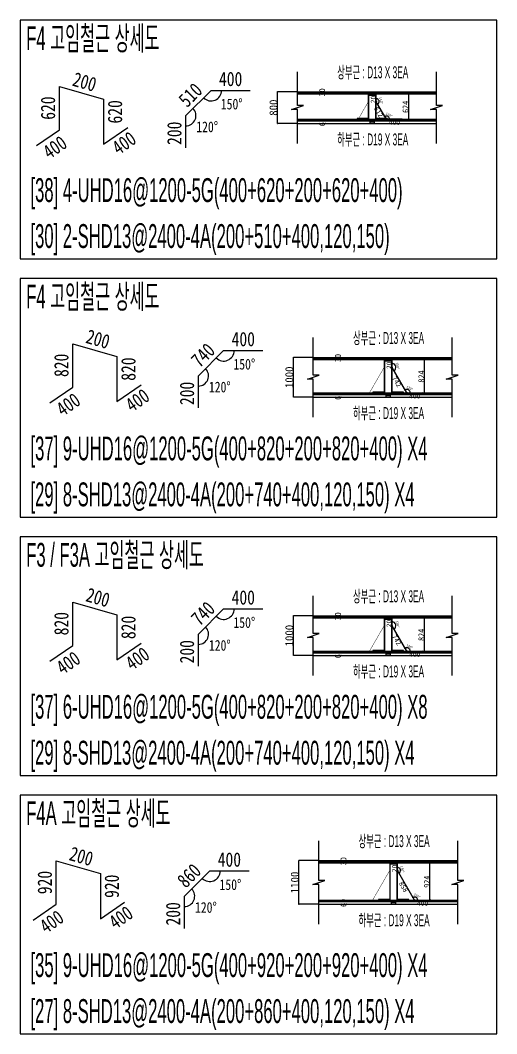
# Model space of a CAD drawing. Header units: millimetres. Extents: x 91591 to 1353697, y 75729 to 160586.
# Drawn here: x 1072871 to 1084871, y 115654 to 141154 of the extents above; entities that cross this region are included whole.
import ezdxf
from ezdxf.enums import TextEntityAlignment as Align

# ---------------------------------------------------------------- set-up
doc = ezdxf.new("R2010")
doc.units = ezdxf.units.MM
doc.layers.add('DEFPOINT', color=142, linetype='Continuous', plot=False)
for name, color, linetype in [('NX_BarShape', 7, 'Continuous'), ('NX_BARTXT', 7, 'Continuous'), ('NX_DIMS', 7, 'Continuous'), ('NX_FORM', 7, 'Continuous'), ('NX_TXT(T)', 7, 'Continuous')]:
    doc.layers.add(name, color=color, linetype=linetype)
doc.styles.add('BarSetTxt', font='Arial.ttf', dxfattribs={"width": 0.4, "height": 353.85})
doc.dimstyles.new('RS2DShopDimension', dxfattribs={"dimscale": 6, "dimtxt": 40, "dimasz": 0.08, "dimexe": 0.18, "dimexo": 0.0625, "dimgap": 3, "dimtad": 2, "dimdec": 0, "dimzin": 0, "dimdsep": 46, "dimtxsty": 'Standard', "dimblk": 'RS2DShopDimBlock', "dimcen": 0.09, "dimclrd": 6, "dimclre": 6, "dimclrt": 4, "dimadec": 0, "dimazin": 0, "dimtfac": 1, "dimtdec": 0, "dimtix": 1, "dimtofl": 0, "dimtmove": 0, "dimatfit": 3, "dimfxl": 1, "dimtolj": 1, "dimtzin": 0, "dimarcsym": 0})

# ---------------------------------------------------------------- blocks, each defined once
blk = doc.blocks.new('RS2DShopDimBlock')
at = {"layer": 'NX_DIMS', "color": 1}
for p, q in [((-30, 0), (30, 0)), ((0, -30), (0, 30))]:
    blk.add_line(p, q, dxfattribs=at)
for radius in [15, 10]:
    blk.add_circle((0, 0), radius, dxfattribs=at)
blk = doc.blocks.new('*D76')
at = {"layer": 'Defpoints', "color": 0}
for p in [(1049716, 469075), (1050216, 469075), (1050216, 467975)]:
    blk.add_point(p, dxfattribs=at)
at = {"layer": 'NX_DIMS', "color": 6, "lineweight": -2}
for p, q in [((1050216, 469075), (1049716, 469075)), ((1049716, 467975), (1049716, 469075)), ((1050216, 467975), (1049716, 467975))]:
    blk.add_line(p, q, dxfattribs=at)
at = {"layer": 'NX_DIMS', "color": 6, "lineweight": -2, "xscale": 0.08, "yscale": 0.08, "zscale": 0.08}
for p, rotation in [((1049716, 469075), 90), ((1049716, 467975), 270)]:
    blk.add_blockref('RS2DShopDimBlock', p, dxfattribs=dict(at, rotation=rotation))
at = {"layer": 'NX_DIMS', "color": 4, "insert": (1049611, 468525), "char_height": 200, "attachment_point": 5, "rotation": 90}
blk.add_mtext('\\A1;1100', dxfattribs=at)
blk = doc.blocks.new('*D77')
at = {"layer": 'Defpoints', "color": 0}
for p in [(1050916, 469075), (1050916, 469075), (1050916, 469045)]:
    blk.add_point(p, dxfattribs=at)
at = {"layer": 'NX_DIMS', "color": 6, "lineweight": -2}
for p, q in [((1050916, 469075), (1050916, 469075)), ((1050916, 469075), (1050916, 469075)), ((1050916, 469045), (1050916, 469045)), ((1050916, 469045), (1050916, 469045))]:
    blk.add_line(p, q, dxfattribs=at)
at = {"layer": 'NX_DIMS', "color": 6, "lineweight": -2, "xscale": 0.08, "yscale": 0.08, "zscale": 0.08}
for p, rotation in [((1050916, 469075), 270), ((1050916, 469045), 90)]:
    blk.add_blockref('RS2DShopDimBlock', p, dxfattribs=dict(at, rotation=rotation))
at = {"layer": 'NX_DIMS', "color": 4, "insert": (1050837, 469060), "char_height": 150, "attachment_point": 5, "rotation": 90}
blk.add_mtext('\\A1;30', dxfattribs=at)
blk = doc.blocks.new('*D78')
at = {"layer": 'Defpoints', "color": 0}
for p in [(1050916, 468044), (1050916, 468044), (1050916, 467975)]:
    blk.add_point(p, dxfattribs=at)
at = {"layer": 'NX_DIMS', "color": 6, "lineweight": -2}
for p, q in [((1050916, 468044), (1050916, 468044)), ((1050916, 468044), (1050916, 468044)), ((1050916, 467975), (1050916, 467975)), ((1050916, 467975), (1050916, 467975))]:
    blk.add_line(p, q, dxfattribs=at)
at = {"layer": 'NX_DIMS', "color": 6, "lineweight": -2, "xscale": 0.08, "yscale": 0.08, "zscale": 0.08}
for p, rotation in [((1050916, 468044), 270), ((1050916, 467975), 90)]:
    blk.add_blockref('RS2DShopDimBlock', p, dxfattribs=dict(at, rotation=rotation))
at = {"layer": 'NX_DIMS', "color": 4, "insert": (1050837, 468010), "char_height": 150, "attachment_point": 5, "rotation": 90}
blk.add_mtext('\\A1;69', dxfattribs=at)
blk = doc.blocks.new('*D79')
at = {"layer": 'Defpoints', "color": 0}
for p in [(1053016, 469006), (1053016, 469006), (1053016, 468082)]:
    blk.add_point(p, dxfattribs=at)
at = {"layer": 'NX_DIMS', "color": 6, "lineweight": -2}
for p, q in [((1053016, 469006), (1053016, 469006)), ((1053016, 468082), (1053016, 469006)), ((1053016, 468082), (1053016, 468082))]:
    blk.add_line(p, q, dxfattribs=at)
at = {"layer": 'NX_DIMS', "color": 6, "lineweight": -2, "xscale": 0.08, "yscale": 0.08, "zscale": 0.08}
for p, rotation in [((1053016, 469006), 90), ((1053016, 468082), 270)]:
    blk.add_blockref('RS2DShopDimBlock', p, dxfattribs=dict(at, rotation=rotation))
at = {"layer": 'NX_DIMS', "color": 4, "insert": (1052937, 468544), "char_height": 150, "attachment_point": 5, "rotation": 90}
blk.add_mtext('\\A1;924', dxfattribs=at)
blk = doc.blocks.new('*D80')
at = {"layer": 'DEFPOINT', "color": 6, "lineweight": -2}
for p, q in [((1052200, 468825), (1052199, 468825)), ((1052629, 468083), (1052201, 468825)), ((1052629, 468082), (1052628, 468082))]:
    blk.add_line(p, q, dxfattribs=at)
at = {"layer": 'Defpoints', "color": 0}
for p in [(1052200, 468825), (1052200, 468825), (1052629, 468082)]:
    blk.add_point(p, dxfattribs=at)
at = {"layer": 'DEFPOINT', "color": 6, "lineweight": -2, "xscale": 0.48, "yscale": 0.48, "zscale": 0.48}
for p, rotation in [((1052200, 468825), 119.9999999999981), ((1052629, 468082), 299.9999999999982)]:
    blk.add_blockref('RS2DShopDimBlock', p, dxfattribs=dict(at, rotation=rotation))
at = {"layer": 'DEFPOINT', "color": 4, "insert": (1052346, 468414), "char_height": 120, "attachment_point": 5, "rotation": 300}
blk.add_mtext('\\A1;858', dxfattribs=at)
blk = doc.blocks.new('*D81')
at = {"layer": 'DEFPOINT', "color": 6, "lineweight": -2}
for p, q in [((1052629, 468083), (1052629, 468083)), ((1052630, 468082), (1053029, 468082)), ((1053029, 468083), (1053029, 468083))]:
    blk.add_line(p, q, dxfattribs=at)
at = {"layer": 'Defpoints', "color": 0}
for p in [(1052629, 468082), (1053029, 468082), (1053029, 468082)]:
    blk.add_point(p, dxfattribs=at)
at = {"layer": 'DEFPOINT', "color": 6, "lineweight": -2, "xscale": 0.48, "yscale": 0.48, "zscale": 0.48, "rotation": 180}
blk.add_blockref('RS2DShopDimBlock', (1052629, 468082), dxfattribs=at)
at = {"layer": 'DEFPOINT', "color": 6, "lineweight": -2, "xscale": 0.48, "yscale": 0.48, "zscale": 0.48}
blk.add_blockref('RS2DShopDimBlock', (1053029, 468082), dxfattribs=at)
at = {"layer": 'DEFPOINT', "color": 4, "insert": (1052829, 468003), "char_height": 120, "attachment_point": 5}
blk.add_mtext('\\A1;400', dxfattribs=at)
blk = doc.blocks.new('*D82')
at = {"layer": 'DEFPOINT', "color": 6, "lineweight": -2}
for p, q in [((1052200, 469026), (1052200, 469026)), ((1052201, 469025), (1052201, 469025)), ((1052200, 468825), (1052200, 468824)), ((1052201, 468825), (1052201, 468825))]:
    blk.add_line(p, q, dxfattribs=at)
at = {"layer": 'Defpoints', "color": 0}
for p in [(1052200, 469025), (1052200, 468825), (1052200, 468825)]:
    blk.add_point(p, dxfattribs=at)
at = {"layer": 'DEFPOINT', "color": 6, "lineweight": -2, "xscale": 0.48, "yscale": 0.48, "zscale": 0.48}
for p, rotation in [((1052200, 469025), 270), ((1052200, 468825), 90)]:
    blk.add_blockref('RS2DShopDimBlock', p, dxfattribs=dict(at, rotation=rotation))
at = {"layer": 'DEFPOINT', "color": 4, "insert": (1052121, 468925), "char_height": 120, "attachment_point": 5, "rotation": 90}
blk.add_mtext('\\A1;200', dxfattribs=at)
blk = doc.blocks.new('*D83')
at = {"layer": 'DEFPOINT', "color": 6, "lineweight": -2}
blk.add_arc((1052200, 468825), 73.6, 300.3737, 89.6263, dxfattribs=at)
at = {"layer": 'Defpoints', "color": 0}
for p in [(1052200, 469025), (1052200, 468825), (1052200, 468825), (1052273, 468816), (1052629, 468082)]:
    blk.add_point(p, dxfattribs=at)
at = {"layer": 'DEFPOINT', "color": 6, "lineweight": -2, "xscale": 0.48, "yscale": 0.48, "zscale": 0.48}
for p, rotation in [((1052200, 468899), 179.8131652389316), ((1052237, 468762), 210.1868347610665)]:
    blk.add_blockref('RS2DShopDimBlock', p, dxfattribs=dict(at, rotation=rotation))
at = {"layer": 'DEFPOINT', "color": 4, "insert": (1052318, 468857), "char_height": 60, "attachment_point": 5, "rotation": 285}
blk.add_mtext('\\A1;150%%d', dxfattribs=at)
blk = doc.blocks.new('*D84')
at = {"layer": 'DEFPOINT', "color": 6, "lineweight": -2}
blk.add_arc((1052629, 468082), 75, 0.3667, 119.6333, dxfattribs=at)
at = {"layer": 'Defpoints', "color": 0}
for p in [(1052200, 468825), (1052629, 468082), (1052629, 468082), (1052686, 468131), (1053029, 468082)]:
    blk.add_point(p, dxfattribs=at)
at = {"layer": 'DEFPOINT', "color": 6, "lineweight": -2, "xscale": 0.48, "yscale": 0.48, "zscale": 0.48}
for p, rotation in [((1052592, 468147), 209.8166682189494), ((1052704, 468082), 270.1833317810487)]:
    blk.add_blockref('RS2DShopDimBlock', p, dxfattribs=dict(at, rotation=rotation))
at = {"layer": 'DEFPOINT', "color": 4, "insert": (1052691, 468189), "char_height": 60, "attachment_point": 5, "rotation": 330}
blk.add_mtext('\\A1;120%%d', dxfattribs=at)
blk = doc.blocks.new('2026-3-26-16-30-0-0-Shape6006+400+820+200+820+400')
at = {"layer": 'NX_BarShape', "color": 7}
blk.add_lwpolyline([(810.006865, 245.414424), (1130.80537, 466.772428), (1130.80537, 1072.822585), (1749.581805, 895.097839), (1749.581805, 263.130462), (2089.373108, 496.947961)], dxfattribs=at)
at = {"layer": 'NX_BarShape', "color": 7, "width": 0.8}
for s, rotation, p in [('200', 344, (1440.193588, 983.960212)), ('820', 90, (1130.80537, 769.797507))]:
    blk.add_text(s, height=200, rotation=rotation, dxfattribs=at).set_placement(p, align=Align.BOTTOM_CENTER)
for s, rotation, p in [('820', 90, (1808.845882, 717.345198)), ('400', 35, (1978.74118, 364.241629)), ('400', 35, (1009.915267, 304.750377))]:
    blk.add_text(s, height=200, rotation=rotation, dxfattribs=at).set_placement(p, align=Align.TOP_CENTER)
blk = doc.blocks.new('2026-3-26-16-30-0-0-0')
at = {"layer": 'NX_BarShape'}
blk.add_blockref('2026-3-26-16-30-0-0-Shape6006+400+820+200+820+400', (0, 0), dxfattribs=at)
blk = doc.blocks.new('*D64')
at = {"layer": 'Defpoints', "color": 0}
for p in [(1048825, 456183), (1049325, 456183), (1049325, 455183)]:
    blk.add_point(p, dxfattribs=at)
at = {"layer": 'NX_DIMS', "color": 6, "lineweight": -2}
for p, q in [((1049325, 456183), (1048825, 456183)), ((1048825, 455183), (1048825, 456182)), ((1049325, 455183), (1048825, 455183))]:
    blk.add_line(p, q, dxfattribs=at)
at = {"layer": 'NX_DIMS', "color": 6, "lineweight": -2, "xscale": 0.08, "yscale": 0.08, "zscale": 0.08}
for p, rotation in [((1048825, 456183), 90), ((1048825, 455183), 270)]:
    blk.add_blockref('RS2DShopDimBlock', p, dxfattribs=dict(at, rotation=rotation))
at = {"layer": 'NX_DIMS', "color": 4, "insert": (1048720, 455683), "char_height": 200, "attachment_point": 5, "rotation": 90}
blk.add_mtext('\\A1;1000', dxfattribs=at)
blk = doc.blocks.new('*D65')
at = {"layer": 'Defpoints', "color": 0}
for p in [(1050025, 456183), (1050025, 456183), (1050025, 456153)]:
    blk.add_point(p, dxfattribs=at)
at = {"layer": 'NX_DIMS', "color": 6, "lineweight": -2}
for p, q in [((1050025, 456183), (1050025, 456183)), ((1050025, 456183), (1050025, 456183)), ((1050025, 456153), (1050025, 456153)), ((1050025, 456152), (1050025, 456152))]:
    blk.add_line(p, q, dxfattribs=at)
at = {"layer": 'NX_DIMS', "color": 6, "lineweight": -2, "xscale": 0.08, "yscale": 0.08, "zscale": 0.08}
for p, rotation in [((1050025, 456183), 270), ((1050025, 456153), 90)]:
    blk.add_blockref('RS2DShopDimBlock', p, dxfattribs=dict(at, rotation=rotation))
at = {"layer": 'NX_DIMS', "color": 4, "insert": (1049946, 456168), "char_height": 150, "attachment_point": 5, "rotation": 90}
blk.add_mtext('\\A1;30', dxfattribs=at)
blk = doc.blocks.new('*D66')
at = {"layer": 'Defpoints', "color": 0}
for p in [(1050025, 455252), (1050025, 455252), (1050025, 455183)]:
    blk.add_point(p, dxfattribs=at)
at = {"layer": 'NX_DIMS', "color": 6, "lineweight": -2}
for p, q in [((1050025, 455252), (1050025, 455252)), ((1050025, 455252), (1050025, 455252)), ((1050025, 455183), (1050025, 455183)), ((1050025, 455182), (1050025, 455182))]:
    blk.add_line(p, q, dxfattribs=at)
at = {"layer": 'NX_DIMS', "color": 6, "lineweight": -2, "xscale": 0.08, "yscale": 0.08, "zscale": 0.08}
for p, rotation in [((1050025, 455252), 270), ((1050025, 455183), 90)]:
    blk.add_blockref('RS2DShopDimBlock', p, dxfattribs=dict(at, rotation=rotation))
at = {"layer": 'NX_DIMS', "color": 4, "insert": (1049946, 455217), "char_height": 150, "attachment_point": 5, "rotation": 90}
blk.add_mtext('\\A1;69', dxfattribs=at)
blk = doc.blocks.new('*D67')
at = {"layer": 'Defpoints', "color": 0}
for p in [(1052125, 456114), (1052125, 456114), (1052125, 455290)]:
    blk.add_point(p, dxfattribs=at)
at = {"layer": 'NX_DIMS', "color": 6, "lineweight": -2}
for p, q in [((1052125, 456114), (1052125, 456114)), ((1052125, 455290), (1052125, 456113)), ((1052125, 455290), (1052125, 455290))]:
    blk.add_line(p, q, dxfattribs=at)
at = {"layer": 'NX_DIMS', "color": 6, "lineweight": -2, "xscale": 0.08, "yscale": 0.08, "zscale": 0.08}
for p, rotation in [((1052125, 456114), 90), ((1052125, 455290), 270)]:
    blk.add_blockref('RS2DShopDimBlock', p, dxfattribs=dict(at, rotation=rotation))
at = {"layer": 'NX_DIMS', "color": 4, "insert": (1052046, 455702), "char_height": 150, "attachment_point": 5, "rotation": 90}
blk.add_mtext('\\A1;824', dxfattribs=at)
blk = doc.blocks.new('*D68')
at = {"layer": 'DEFPOINT', "color": 6, "lineweight": -2}
for p, q in [((1051309, 455932), (1051308, 455932)), ((1051680, 455290), (1051309, 455932)), ((1051680, 455289), (1051680, 455289))]:
    blk.add_line(p, q, dxfattribs=at)
at = {"layer": 'Defpoints', "color": 0}
for p in [(1051309, 455933), (1051309, 455933), (1051680, 455290)]:
    blk.add_point(p, dxfattribs=at)
at = {"layer": 'DEFPOINT', "color": 6, "lineweight": -2, "xscale": 0.48, "yscale": 0.48, "zscale": 0.48}
for p, rotation in [((1051309, 455933), 119.9999999999943), ((1051680, 455290), 299.9999999999943)]:
    blk.add_blockref('RS2DShopDimBlock', p, dxfattribs=dict(at, rotation=rotation))
at = {"layer": 'DEFPOINT', "color": 4, "insert": (1051427, 455572), "char_height": 120, "attachment_point": 5, "rotation": 300}
blk.add_mtext('\\A1;742', dxfattribs=at)
blk = doc.blocks.new('*D69')
at = {"layer": 'DEFPOINT', "color": 6, "lineweight": -2}
for p, q in [((1051680, 455290), (1051680, 455291)), ((1051681, 455290), (1052080, 455290)), ((1052080, 455290), (1052080, 455291))]:
    blk.add_line(p, q, dxfattribs=at)
at = {"layer": 'Defpoints', "color": 0}
for p in [(1051680, 455290), (1052080, 455290), (1052080, 455290)]:
    blk.add_point(p, dxfattribs=at)
at = {"layer": 'DEFPOINT', "color": 6, "lineweight": -2, "xscale": 0.48, "yscale": 0.48, "zscale": 0.48, "rotation": 180}
blk.add_blockref('RS2DShopDimBlock', (1051680, 455290), dxfattribs=at)
at = {"layer": 'DEFPOINT', "color": 6, "lineweight": -2, "xscale": 0.48, "yscale": 0.48, "zscale": 0.48}
blk.add_blockref('RS2DShopDimBlock', (1052080, 455290), dxfattribs=at)
at = {"layer": 'DEFPOINT', "color": 4, "insert": (1051880, 455210), "char_height": 120, "attachment_point": 5}
blk.add_mtext('\\A1;400', dxfattribs=at)
blk = doc.blocks.new('*D70')
at = {"layer": 'DEFPOINT', "color": 6, "lineweight": -2}
for p, q in [((1051309, 456133), (1051309, 456134)), ((1051310, 456133), (1051310, 456133)), ((1051309, 455932), (1051309, 455932)), ((1051310, 455933), (1051310, 455933))]:
    blk.add_line(p, q, dxfattribs=at)
at = {"layer": 'Defpoints', "color": 0}
for p in [(1051309, 456133), (1051309, 455933), (1051309, 455933)]:
    blk.add_point(p, dxfattribs=at)
at = {"layer": 'DEFPOINT', "color": 6, "lineweight": -2, "xscale": 0.48, "yscale": 0.48, "zscale": 0.48}
for p, rotation in [((1051309, 456133), 270), ((1051309, 455933), 90)]:
    blk.add_blockref('RS2DShopDimBlock', p, dxfattribs=dict(at, rotation=rotation))
at = {"layer": 'DEFPOINT', "color": 4, "insert": (1051230, 456033), "char_height": 120, "attachment_point": 5, "rotation": 90}
blk.add_mtext('\\A1;200', dxfattribs=at)
blk = doc.blocks.new('*D71')
at = {"layer": 'DEFPOINT', "color": 6, "lineweight": -2}
blk.add_arc((1051309, 455933), 97.6, 300.2817, 89.7183, dxfattribs=at)
at = {"layer": 'Defpoints', "color": 0}
for p in [(1051309, 456133), (1051309, 455933), (1051309, 455933), (1051389, 455877), (1051680, 455290)]:
    blk.add_point(p, dxfattribs=at)
at = {"layer": 'DEFPOINT', "color": 6, "lineweight": -2, "xscale": 0.48, "yscale": 0.48, "zscale": 0.48}
for p, rotation in [((1051309, 456030), 179.8591621775232), ((1051358, 455848), 210.140837822471)]:
    blk.add_blockref('RS2DShopDimBlock', p, dxfattribs=dict(at, rotation=rotation))
at = {"layer": 'DEFPOINT', "color": 4, "insert": (1051451, 455970), "char_height": 60, "attachment_point": 5, "rotation": 285}
blk.add_mtext('\\A1;150%%d', dxfattribs=at)
blk = doc.blocks.new('*D72')
at = {"layer": 'DEFPOINT', "color": 6, "lineweight": -2}
blk.add_arc((1051680, 455290), 88.5, 0.3109, 119.6891, dxfattribs=at)
at = {"layer": 'Defpoints', "color": 0}
for p in [(1051309, 455933), (1051680, 455290), (1051680, 455290), (1051744, 455351), (1052080, 455290)]:
    blk.add_point(p, dxfattribs=at)
at = {"layer": 'DEFPOINT', "color": 6, "lineweight": -2, "xscale": 0.48, "yscale": 0.48, "zscale": 0.48}
for p, rotation in [((1051636, 455366), 209.8445713142783), ((1051769, 455290), 270.155428685716)]:
    blk.add_blockref('RS2DShopDimBlock', p, dxfattribs=dict(at, rotation=rotation))
at = {"layer": 'DEFPOINT', "color": 4, "insert": (1051749, 455408), "char_height": 60, "attachment_point": 5, "rotation": 330}
blk.add_mtext('\\A1;120%%d', dxfattribs=at)
blk = doc.blocks.new('2026-3-26-16-32-19-0-Shape5003+200+740+400+120+150')
at = {"layer": 'NX_BarShape', "color": 7}
blk.add_lwpolyline([(1045.123717, 109.604531), (1045.123717, 559.604531), (1398.864628, 912.970302), (1948.864628, 912.970302)], dxfattribs=at)
at = {"layer": 'NX_BarShape', "color": 3}
for centre, radius, start, end in [((1398.864628, 912.970302), 147.100246, 224.9695864269, 0), ((1045.123717, 559.604531), 143.046083, 270.0000011239, 44.9696238749)]:
    blk.add_arc(centre, radius, start, end, dxfattribs=at)
at = {"layer": 'NX_BarShape', "color": 7, "width": 0.8}
blk.add_text('400', height=200, dxfattribs=at).set_placement((1673.864628, 912.970302), align=Align.BOTTOM_CENTER)
for s, rotation, p in [('740', 45, (1221.994172, 736.287416)), ('200', 90, (1045.123717, 313.300216))]:
    blk.add_text(s, height=200, rotation=rotation, dxfattribs=at).set_placement(p, align=Align.BOTTOM_CENTER)
at = {"layer": 'NX_BarShape', "color": 3, "width": 0.8}
for s, p in [('150°', (1535.913214, 797.149653)), ('120°', (1192.535855, 477.99391))]:
    blk.add_text(s, height=150, dxfattribs=at).set_placement(p, align=Align.TOP_LEFT)
blk = doc.blocks.new('2026-3-26-16-32-19-0-0')
at = {"layer": 'NX_BarShape'}
blk.add_blockref('2026-3-26-16-32-19-0-Shape5003+200+740+400+120+150', (0, 0), dxfattribs=at)
blk = doc.blocks.new('2026-3-26-16-44-12-0-Shape6006+400+920+200+920+400')
at = {"layer": 'NX_BarShape', "color": 7}
blk.add_lwpolyline([(810.006865, 245.414424), (1130.80537, 466.772428), (1130.80537, 1072.822585), (1749.581805, 895.097839), (1749.581805, 263.130462), (2089.373108, 496.947961)], dxfattribs=at)
at = {"layer": 'NX_BarShape', "color": 7, "width": 0.8}
for s, rotation, p in [('200', 344, (1440.193588, 983.960212)), ('920', 90, (1130.80537, 769.797507))]:
    blk.add_text(s, height=200, rotation=rotation, dxfattribs=at).set_placement(p, align=Align.BOTTOM_CENTER)
for s, rotation, p in [('920', 90, (1808.845882, 717.345198)), ('400', 35, (1978.74118, 364.241629)), ('400', 35, (1009.915267, 304.750377))]:
    blk.add_text(s, height=200, rotation=rotation, dxfattribs=at).set_placement(p, align=Align.TOP_CENTER)
blk = doc.blocks.new('2026-3-26-16-44-12-0-0')
at = {"layer": 'NX_BarShape'}
blk.add_blockref('2026-3-26-16-44-12-0-Shape6006+400+920+200+920+400', (0, 0), dxfattribs=at)
blk = doc.blocks.new('2026-3-26-16-44-12-1-Shape5003+200+860+400+120+150')
at = {"layer": 'NX_BarShape', "color": 7}
blk.add_lwpolyline([(1045.123717, 109.604531), (1045.123717, 559.604531), (1398.864628, 912.970302), (1948.864628, 912.970302)], dxfattribs=at)
at = {"layer": 'NX_BarShape', "color": 3}
for centre, radius, start, end in [((1398.864628, 912.970302), 147.100246, 224.9695864269, 0), ((1045.123717, 559.604531), 143.046083, 270.0000011239, 44.9696238749)]:
    blk.add_arc(centre, radius, start, end, dxfattribs=at)
at = {"layer": 'NX_BarShape', "color": 7, "width": 0.8}
blk.add_text('400', height=200, dxfattribs=at).set_placement((1673.864628, 912.970302), align=Align.BOTTOM_CENTER)
for s, rotation, p in [('860', 45, (1221.994172, 736.287416)), ('200', 90, (1045.123717, 313.300216))]:
    blk.add_text(s, height=200, rotation=rotation, dxfattribs=at).set_placement(p, align=Align.BOTTOM_CENTER)
at = {"layer": 'NX_BarShape', "color": 3, "width": 0.8}
for s, p in [('150°', (1535.913214, 797.149653)), ('120°', (1192.535855, 477.99391))]:
    blk.add_text(s, height=150, dxfattribs=at).set_placement(p, align=Align.TOP_LEFT)
blk = doc.blocks.new('2026-3-26-16-44-12-1-1')
at = {"layer": 'NX_BarShape'}
blk.add_blockref('2026-3-26-16-44-12-1-Shape5003+200+860+400+120+150', (0, 0), dxfattribs=at)
blk = doc.blocks.new('*D109')
at = {"layer": 'Defpoints', "color": 0}
for p in [(1036600, 466955), (1037100, 466955), (1037100, 466155)]:
    blk.add_point(p, dxfattribs=at)
at = {"layer": 'NX_DIMS', "color": 6, "lineweight": -2}
for p, q in [((1037100, 466955), (1036600, 466955)), ((1036600, 466155), (1036600, 466955)), ((1037100, 466155), (1036600, 466155))]:
    blk.add_line(p, q, dxfattribs=at)
at = {"layer": 'NX_DIMS', "color": 6, "lineweight": -2, "xscale": 0.08, "yscale": 0.08, "zscale": 0.08}
for p, rotation in [((1036600, 466955), 90), ((1036600, 466155), 270)]:
    blk.add_blockref('RS2DShopDimBlock', p, dxfattribs=dict(at, rotation=rotation))
at = {"layer": 'NX_DIMS', "color": 4, "insert": (1036495, 466555), "char_height": 200, "attachment_point": 5, "rotation": 90}
blk.add_mtext('\\A1;800', dxfattribs=at)
blk = doc.blocks.new('*D110')
at = {"layer": 'Defpoints', "color": 0}
for p in [(1037800, 466955), (1037800, 466955), (1037800, 466925)]:
    blk.add_point(p, dxfattribs=at)
at = {"layer": 'NX_DIMS', "color": 6, "lineweight": -2}
for p, q in [((1037800, 466955), (1037800, 466955)), ((1037800, 466955), (1037800, 466955)), ((1037800, 466925), (1037800, 466925)), ((1037800, 466925), (1037800, 466925))]:
    blk.add_line(p, q, dxfattribs=at)
at = {"layer": 'NX_DIMS', "color": 6, "lineweight": -2, "xscale": 0.08, "yscale": 0.08, "zscale": 0.08}
for p, rotation in [((1037800, 466955), 270), ((1037800, 466925), 90)]:
    blk.add_blockref('RS2DShopDimBlock', p, dxfattribs=dict(at, rotation=rotation))
at = {"layer": 'NX_DIMS', "color": 4, "insert": (1037721, 466940), "char_height": 150, "attachment_point": 5, "rotation": 90}
blk.add_mtext('\\A1;30', dxfattribs=at)
blk = doc.blocks.new('*D111')
at = {"layer": 'Defpoints', "color": 0}
for p in [(1037800, 466224), (1037800, 466224), (1037800, 466155)]:
    blk.add_point(p, dxfattribs=at)
at = {"layer": 'NX_DIMS', "color": 6, "lineweight": -2}
for p, q in [((1037800, 466224), (1037800, 466224)), ((1037800, 466224), (1037800, 466224)), ((1037800, 466155), (1037800, 466155)), ((1037800, 466155), (1037800, 466155))]:
    blk.add_line(p, q, dxfattribs=at)
at = {"layer": 'NX_DIMS', "color": 6, "lineweight": -2, "xscale": 0.08, "yscale": 0.08, "zscale": 0.08}
for p, rotation in [((1037800, 466224), 270), ((1037800, 466155), 90)]:
    blk.add_blockref('RS2DShopDimBlock', p, dxfattribs=dict(at, rotation=rotation))
at = {"layer": 'NX_DIMS', "color": 4, "insert": (1037721, 466190), "char_height": 150, "attachment_point": 5, "rotation": 90}
blk.add_mtext('\\A1;69', dxfattribs=at)
blk = doc.blocks.new('*D112')
at = {"layer": 'Defpoints', "color": 0}
for p in [(1039900, 466886), (1039900, 466886), (1039900, 466262)]:
    blk.add_point(p, dxfattribs=at)
at = {"layer": 'NX_DIMS', "color": 6, "lineweight": -2}
for p, q in [((1039900, 466886), (1039900, 466886)), ((1039900, 466262), (1039900, 466886)), ((1039900, 466262), (1039900, 466262))]:
    blk.add_line(p, q, dxfattribs=at)
at = {"layer": 'NX_DIMS', "color": 6, "lineweight": -2, "xscale": 0.08, "yscale": 0.08, "zscale": 0.08}
for p, rotation in [((1039900, 466886), 90), ((1039900, 466262), 270)]:
    blk.add_blockref('RS2DShopDimBlock', p, dxfattribs=dict(at, rotation=rotation))
at = {"layer": 'NX_DIMS', "color": 4, "insert": (1039821, 466574), "char_height": 150, "attachment_point": 5, "rotation": 90}
blk.add_mtext('\\A1;624', dxfattribs=at)
blk = doc.blocks.new('*D113')
at = {"layer": 'DEFPOINT', "color": 6, "lineweight": -2}
for p, q in [((1039084, 466906), (1039084, 466906)), ((1039085, 466905), (1039085, 466905)), ((1039084, 466705), (1039084, 466704)), ((1039085, 466705), (1039085, 466705))]:
    blk.add_line(p, q, dxfattribs=at)
at = {"layer": 'Defpoints', "color": 0}
for p in [(1039084, 466905), (1039084, 466705), (1039084, 466705)]:
    blk.add_point(p, dxfattribs=at)
at = {"layer": 'DEFPOINT', "color": 6, "lineweight": -2, "xscale": 0.48, "yscale": 0.48, "zscale": 0.48}
for p, rotation in [((1039084, 466905), 270), ((1039084, 466705), 90)]:
    blk.add_blockref('RS2DShopDimBlock', p, dxfattribs=dict(at, rotation=rotation))
at = {"layer": 'DEFPOINT', "color": 4, "insert": (1039005, 466805), "char_height": 120, "attachment_point": 5, "rotation": 90}
blk.add_mtext('\\A1;200', dxfattribs=at)
blk = doc.blocks.new('*D114')
at = {"layer": 'DEFPOINT', "color": 6, "lineweight": -2}
for p, q in [((1039084, 466705), (1039083, 466704)), ((1039340, 466262), (1039084, 466705)), ((1039340, 466262), (1039339, 466261))]:
    blk.add_line(p, q, dxfattribs=at)
at = {"layer": 'Defpoints', "color": 0}
for p in [(1039084, 466705), (1039084, 466705), (1039340, 466262)]:
    blk.add_point(p, dxfattribs=at)
at = {"layer": 'DEFPOINT', "color": 6, "lineweight": -2, "xscale": 0.48, "yscale": 0.48, "zscale": 0.48}
for p, rotation in [((1039084, 466705), 119.9999999999827), ((1039340, 466262), 299.9999999999828)]:
    blk.add_blockref('RS2DShopDimBlock', p, dxfattribs=dict(at, rotation=rotation))
at = {"layer": 'DEFPOINT', "color": 4, "insert": (1039143, 466444), "char_height": 120, "attachment_point": 5, "rotation": 300}
blk.add_mtext('\\A1;512', dxfattribs=at)
blk = doc.blocks.new('*D115')
at = {"layer": 'DEFPOINT', "color": 6, "lineweight": -2}
for p, q in [((1039340, 466262), (1039340, 466261)), ((1039740, 466262), (1039340, 466262)), ((1039740, 466262), (1039740, 466261))]:
    blk.add_line(p, q, dxfattribs=at)
at = {"layer": 'Defpoints', "color": 0}
for p in [(1039340, 466262), (1039340, 466262), (1039740, 466262)]:
    blk.add_point(p, dxfattribs=at)
at = {"layer": 'DEFPOINT', "color": 6, "lineweight": -2, "xscale": 0.48, "yscale": 0.48, "zscale": 0.48, "rotation": 180}
blk.add_blockref('RS2DShopDimBlock', (1039340, 466262), dxfattribs=at)
at = {"layer": 'DEFPOINT', "color": 6, "lineweight": -2, "xscale": 0.48, "yscale": 0.48, "zscale": 0.48}
blk.add_blockref('RS2DShopDimBlock', (1039740, 466262), dxfattribs=at)
at = {"layer": 'DEFPOINT', "color": 4, "insert": (1039540, 466183), "char_height": 120, "attachment_point": 5}
blk.add_mtext('\\A1;400', dxfattribs=at)
blk = doc.blocks.new('*D116')
at = {"layer": 'DEFPOINT', "color": 6, "lineweight": -2}
blk.add_arc((1039084, 466705), 72.4, 300.3798, 89.6202, dxfattribs=at)
at = {"layer": 'Defpoints', "color": 0}
for p in [(1039084, 466905), (1039084, 466705), (1039084, 466705), (1039156, 466694), (1039340, 466262)]:
    blk.add_point(p, dxfattribs=at)
at = {"layer": 'DEFPOINT', "color": 6, "lineweight": -2, "xscale": 0.48, "yscale": 0.48, "zscale": 0.48}
for p, rotation in [((1039084, 466777), 179.8101079737412), ((1039120, 466642), 210.1898920262415)]:
    blk.add_blockref('RS2DShopDimBlock', p, dxfattribs=dict(at, rotation=rotation))
at = {"layer": 'DEFPOINT', "color": 4, "insert": (1039201, 466736), "char_height": 60, "attachment_point": 5, "rotation": 285}
blk.add_mtext('\\A1;150%%d', dxfattribs=at)
blk = doc.blocks.new('*D117')
at = {"layer": 'DEFPOINT', "color": 6, "lineweight": -2}
blk.add_arc((1039340, 466262), 81.1, 0.339, 119.661, dxfattribs=at)
at = {"layer": 'Defpoints', "color": 0}
for p in [(1039084, 466705), (1039340, 466262), (1039340, 466262), (1039408, 466306), (1039740, 466262)]:
    blk.add_point(p, dxfattribs=at)
at = {"layer": 'DEFPOINT', "color": 6, "lineweight": -2, "xscale": 0.48, "yscale": 0.48, "zscale": 0.48}
for p, rotation in [((1039299, 466332), 209.8304771623986), ((1039421, 466262), 270.1695228375842)]:
    blk.add_blockref('RS2DShopDimBlock', p, dxfattribs=dict(at, rotation=rotation))
at = {"layer": 'DEFPOINT', "color": 4, "insert": (1039405, 466374), "char_height": 60, "attachment_point": 5, "rotation": 330}
blk.add_mtext('\\A1;120%%d', dxfattribs=at)
blk = doc.blocks.new('2026-3-26-16-56-37-0-Shape6006+400+620+200+620+400')
at = {"layer": 'NX_BarShape', "color": 7}
blk.add_lwpolyline([(810.006865, 245.414424), (1130.80537, 466.772428), (1130.80537, 1072.822585), (1749.581805, 895.097839), (1749.581805, 263.130462), (2089.373108, 496.947961)], dxfattribs=at)
at = {"layer": 'NX_BarShape', "color": 7, "width": 0.8}
for s, rotation, p in [('200', 344, (1440.193588, 983.960212)), ('620', 90, (1130.80537, 769.797507))]:
    blk.add_text(s, height=200, rotation=rotation, dxfattribs=at).set_placement(p, align=Align.BOTTOM_CENTER)
for s, rotation, p in [('620', 90, (1808.845882, 717.345198)), ('400', 35, (1978.74118, 364.241629)), ('400', 35, (1009.915267, 304.750377))]:
    blk.add_text(s, height=200, rotation=rotation, dxfattribs=at).set_placement(p, align=Align.TOP_CENTER)
blk = doc.blocks.new('2026-3-26-16-56-37-0-0')
at = {"layer": 'NX_BarShape'}
blk.add_blockref('2026-3-26-16-56-37-0-Shape6006+400+620+200+620+400', (0, 0), dxfattribs=at)
blk = doc.blocks.new('2026-3-26-16-56-37-1-Shape5003+200+510+400+120+150')
at = {"layer": 'NX_BarShape', "color": 7}
blk.add_lwpolyline([(1045.123717, 109.604531), (1045.123717, 559.604531), (1398.864628, 912.970302), (1948.864628, 912.970302)], dxfattribs=at)
at = {"layer": 'NX_BarShape', "color": 3}
for centre, radius, start, end in [((1398.864628, 912.970302), 147.100246, 224.9695864269, 0), ((1045.123717, 559.604531), 143.046083, 270.0000011239, 44.9696238749)]:
    blk.add_arc(centre, radius, start, end, dxfattribs=at)
at = {"layer": 'NX_BarShape', "color": 7, "width": 0.8}
blk.add_text('400', height=200, dxfattribs=at).set_placement((1673.864628, 912.970302), align=Align.BOTTOM_CENTER)
for s, rotation, p in [('510', 45, (1221.994172, 736.287416)), ('200', 90, (1045.123717, 313.300216))]:
    blk.add_text(s, height=200, rotation=rotation, dxfattribs=at).set_placement(p, align=Align.BOTTOM_CENTER)
at = {"layer": 'NX_BarShape', "color": 3, "width": 0.8}
for s, p in [('150°', (1535.913214, 797.149653)), ('120°', (1192.535855, 477.99391))]:
    blk.add_text(s, height=150, dxfattribs=at).set_placement(p, align=Align.TOP_LEFT)
blk = doc.blocks.new('2026-3-26-16-56-37-1-1')
at = {"layer": 'NX_BarShape'}
blk.add_blockref('2026-3-26-16-56-37-1-Shape5003+200+510+400+120+150', (0, 0), dxfattribs=at)
blk = doc.blocks.new('zw$4E12')
at = {"color": 2, "const_width": 10}
for points in [[(-1716, -550), (-1716, -750), (-2145, -1493), (-2545, -1493)], [(-1516, -550), (-1516, -750), (-1087, -1493), (-687, -1493)]]:
    blk.add_lwpolyline(points, dxfattribs=at)
at = {"layer": 'DEFPOINT', "color": 2}
blk.add_circle((-1616, -562.5), 6.5, dxfattribs=at)
at = {"layer": 'DEFPOINT', "color": 4}
blk.add_circle((-1616, -1540.5), 9.5, dxfattribs=at)
at = {"layer": 'NX_FORM', "color": 7}
for p, q in [((-3500, -500), (0, -500)), ((-3500, -1600), (0, -1600))]:
    blk.add_line(p, q, dxfattribs=at)
at = {"layer": 'NX_FORM', "color": 2}
for p, q in [((-3500, -530), (0, -530)), ((-3500, -543), (0, -543)), ((-3500, -556), (0, -556))]:
    blk.add_line(p, q, dxfattribs=at)
at = {"layer": 'NX_FORM', "color": 4}
for p, q in [((-3500, -1493), (0, -1493)), ((-3500, -1512), (0, -1512)), ((-3500, -1531), (0, -1531))]:
    blk.add_line(p, q, dxfattribs=at)
at = {"layer": 'NX_FORM', "color": 1}
for points in [[(-3500, -2100), (-3500, -1100), (-3650, -1100), (-3350, -1000), (-3500, -1000), (-3500, 0)], [(0, -2100), (0, -1100), (-150, -1100), (150, -1000), (0, -1000), (0, 0)]]:
    blk.add_lwpolyline(points, dxfattribs=at)
at = {"layer": 'NX_FORM', "color": 3}
blk.add_lwpolyline([(-2000, -1493), (-1700, -1493), (-1700, -585), (-1532, -585), (-1532, -1493), (-1232, -1493), (-1232, -1477), (-1516, -1477), (-1516, -569), (-1716, -569), (-1716, -1477), (-2000, -1477)], close=True, dxfattribs=at)
at = {"layer": 'NX_FORM', "color": 6}
blk.add_lwpolyline([(-1666, -1600), (-1666, -1550), (-1566, -1550), (-1566, -1600)], close=True, dxfattribs=at)
at = {"layer": 'NX_TXT(T)', "color": 2, "style": 'BarSetTxt', "width": 0.5}
blk.add_text('상부근 : D13 X 3EA', height=300, dxfattribs=at).set_placement((-2500, -250), align=Align.BOTTOM_LEFT)
blk.add_text('하부근 : D19 X 3EA', height=300, dxfattribs=at).set_placement((-2500, -1850), align=Align.TOP_LEFT)
at = {"layer": 'DEFPOINT'}
for p1, p2, override, picture, middle in [((-1516, -550), (-1516, -750), {"dimtxt": 20, "dimtad": 1, "dimblk": 'RS2DShopDimBlock'}, '*D82', (-1595.3, -650)), ((-1087, -1493), (-1516, -750), {"dimtxt": 20, "dimtad": 4, "dimblk": 'RS2DShopDimBlock'}, '*D80', (-1370.2, -1161.1)), ((-1087, -1493), (-687, -1493), {"dimtxt": 20, "dimtad": 4, "dimblk": 'RS2DShopDimBlock'}, '*D81', (-887, -1572.3))]:
    dim = blk.add_aligned_dim(p1=p1, p2=p2, distance=0, dimstyle='RS2DShopDimension', override=override, dxfattribs=at)
    dim.commit()
    dim.dimension.update_dxf_attribs({"geometry": picture, "text_midpoint": middle, "insert": (-1053716.3, -469575.3)})
for base, line1, line2, picture, middle in [((-1442.9, -759), ((-1516, -750), (-1087, -1493)), ((-1516, -550), (-1516, -750)), '*D83', (-1397.9, -718.4)), ((-1029.9, -1444.4), ((-1087, -1493), (-687, -1493)), ((-1516, -750), (-1087, -1493)), '*D84', (-1025.2, -1385.9))]:
    dim = blk.add_angular_dim_2l(base=base, line1=line1, line2=line2, dimstyle='RS2DShopDimension', override={"dimtxt": 10, "dimblk": 'RS2DShopDimBlock'}, dxfattribs=at)
    dim.commit()
    dim.dimension.update_dxf_attribs({"geometry": picture, "text_midpoint": middle, "insert": (-1053716.3, -469575.3)})
at = {"layer": 'NX_DIMS'}
for p1, p2, distance, override, picture, middle in [((-3500, -1600), (-3500, -500), 500, {"dimscale": 1, "dimtxt": 200}, '*D76', (-4105.1, -1050)), ((-2800, -530), (-2800, -500), 0, {"dimscale": 1, "dimtxt": 150}, '*D77', (-2879.6, -515)), ((-700, -1493), (-700, -569), 0, {"dimscale": 1, "dimtxt": 150}, '*D79', (-779.6, -1031)), ((-2800, -1600), (-2800, -1531), 0, {"dimscale": 1, "dimtxt": 150}, '*D78', (-2879.6, -1565.5))]:
    dim = blk.add_aligned_dim(p1=p1, p2=p2, distance=distance, dimstyle='RS2DShopDimension', override=override, dxfattribs=at)
    dim.commit()
    dim.dimension.update_dxf_attribs({"geometry": picture, "text_midpoint": middle, "insert": (-1053716.3, -469575.3)})
blk = doc.blocks.new('zw$638E')
at = {"color": 2, "const_width": 10}
for points in [[(-1716, -550), (-1716, -750), (-2087.2, -1393), (-2487.2, -1393)], [(-1516, -550), (-1516, -750), (-1144.8, -1393), (-744.8, -1393)]]:
    blk.add_lwpolyline(points, dxfattribs=at)
at = {"layer": 'DEFPOINT', "color": 2}
blk.add_circle((-1616, -562.5), 6.5, dxfattribs=at)
at = {"layer": 'DEFPOINT', "color": 4}
blk.add_circle((-1616, -1440.5), 9.5, dxfattribs=at)
at = {"layer": 'NX_FORM', "color": 7}
for p, q in [((-3500, -500), (0, -500)), ((-3500, -1500), (0, -1500))]:
    blk.add_line(p, q, dxfattribs=at)
at = {"layer": 'NX_FORM', "color": 2}
for p, q in [((-3500, -530), (0, -530)), ((-3500, -543), (0, -543)), ((-3500, -556), (0, -556))]:
    blk.add_line(p, q, dxfattribs=at)
at = {"layer": 'NX_FORM', "color": 4}
for p, q in [((-3500, -1393), (0, -1393)), ((-3500, -1412), (0, -1412)), ((-3500, -1431), (0, -1431))]:
    blk.add_line(p, q, dxfattribs=at)
at = {"layer": 'NX_FORM', "color": 1}
for points in [[(-3500, -2000), (-3500, -1050), (-3650, -1050), (-3350, -950), (-3500, -950), (-3500, 0)], [(0, -2000), (0, -1050), (-150, -1050), (150, -950), (0, -950), (0, 0)]]:
    blk.add_lwpolyline(points, dxfattribs=at)
at = {"layer": 'NX_FORM', "color": 3}
blk.add_lwpolyline([(-2000, -1393), (-1700, -1393), (-1700, -585), (-1532, -585), (-1532, -1393), (-1232, -1393), (-1232, -1377), (-1516, -1377), (-1516, -569), (-1716, -569), (-1716, -1377), (-2000, -1377)], close=True, dxfattribs=at)
at = {"layer": 'NX_FORM', "color": 6}
blk.add_lwpolyline([(-1666, -1500), (-1666, -1450), (-1566, -1450), (-1566, -1500)], close=True, dxfattribs=at)
at = {"layer": 'NX_TXT(T)', "color": 2, "style": 'BarSetTxt', "width": 0.5}
blk.add_text('상부근 : D13 X 3EA', height=300, dxfattribs=at).set_placement((-2500, -250), align=Align.BOTTOM_LEFT)
blk.add_text('하부근 : D19 X 3EA', height=300, dxfattribs=at).set_placement((-2500, -1750), align=Align.TOP_LEFT)
at = {"layer": 'DEFPOINT'}
for p1, p2, override, picture, middle in [((-1516, -550), (-1516, -750), {"dimtxt": 20, "dimtad": 1, "dimblk": 'RS2DShopDimBlock'}, '*D70', (-1595.3, -650)), ((-1144.8, -1393), (-1516, -750), {"dimtxt": 20, "dimtad": 4, "dimblk": 'RS2DShopDimBlock'}, '*D68', (-1398.1, -1110.6)), ((-1144.8, -1393), (-744.8, -1393), {"dimtxt": 20, "dimtad": 4, "dimblk": 'RS2DShopDimBlock'}, '*D69', (-944.8, -1472.3))]:
    dim = blk.add_aligned_dim(p1=p1, p2=p2, distance=0, dimstyle='RS2DShopDimension', override=override, dxfattribs=at)
    dim.commit()
    dim.dimension.update_dxf_attribs({"geometry": picture, "text_midpoint": middle, "insert": (-1052825.3, -456682.6)})
for base, line1, line2, picture, middle in [((-1436, -805.9), ((-1516, -750), (-1144.8, -1393)), ((-1516, -550), (-1516, -750)), '*D71', (-1374.7, -712.1)), ((-1081.3, -1331.4), ((-1144.8, -1393), (-744.8, -1393)), ((-1516, -750), (-1144.8, -1393)), '*D72', (-1076.2, -1274.3))]:
    dim = blk.add_angular_dim_2l(base=base, line1=line1, line2=line2, dimstyle='RS2DShopDimension', override={"dimtxt": 10, "dimblk": 'RS2DShopDimBlock'}, dxfattribs=at)
    dim.commit()
    dim.dimension.update_dxf_attribs({"geometry": picture, "text_midpoint": middle, "insert": (-1052825.3, -456682.6)})
at = {"layer": 'NX_DIMS'}
for p1, p2, distance, override, picture, middle in [((-3500, -1500), (-3500, -500), 500, {"dimscale": 1, "dimtxt": 200, "dimblk": 'RS2DShopDimBlock'}, '*D64', (-4105.1, -1000)), ((-2800, -530), (-2800, -500), 0, {"dimscale": 1, "dimtxt": 150, "dimblk": 'RS2DShopDimBlock'}, '*D65', (-2879.6, -515)), ((-700, -1393), (-700, -569), 0, {"dimscale": 1, "dimtxt": 150, "dimblk": 'RS2DShopDimBlock'}, '*D67', (-779.6, -981)), ((-2800, -1500), (-2800, -1431), 0, {"dimscale": 1, "dimtxt": 150, "dimblk": 'RS2DShopDimBlock'}, '*D66', (-2879.6, -1465.5))]:
    dim = blk.add_aligned_dim(p1=p1, p2=p2, distance=distance, dimstyle='RS2DShopDimension', override=override, dxfattribs=at)
    dim.commit()
    dim.dimension.update_dxf_attribs({"geometry": picture, "text_midpoint": middle, "insert": (-1052825.3, -456682.6)})
blk = doc.blocks.new('zw$A5D2')
at = {"color": 2, "const_width": 10}
for points in [[(-1716, -550), (-1716, -750), (-1971.8, -1193), (-2371.8, -1193)], [(-1516, -550), (-1516, -750), (-1260.2, -1193), (-860.2, -1193)]]:
    blk.add_lwpolyline(points, dxfattribs=at)
at = {"layer": 'DEFPOINT', "color": 2}
blk.add_circle((-1616, -562.5), 6.5, dxfattribs=at)
at = {"layer": 'DEFPOINT', "color": 4}
blk.add_circle((-1616, -1240.5), 9.5, dxfattribs=at)
at = {"layer": 'NX_FORM', "color": 7}
for p, q in [((-3500, -500), (0, -500)), ((-3500, -1300), (0, -1300))]:
    blk.add_line(p, q, dxfattribs=at)
at = {"layer": 'NX_FORM', "color": 2}
for p, q in [((-3500, -530), (0, -530)), ((-3500, -543), (0, -543)), ((-3500, -556), (0, -556))]:
    blk.add_line(p, q, dxfattribs=at)
at = {"layer": 'NX_FORM', "color": 4}
for p, q in [((-3500, -1193), (0, -1193)), ((-3500, -1212), (0, -1212)), ((-3500, -1231), (0, -1231))]:
    blk.add_line(p, q, dxfattribs=at)
at = {"layer": 'NX_FORM', "color": 1}
for points in [[(-3500, -1800), (-3500, -950), (-3650, -950), (-3350, -850), (-3500, -850), (-3500, 0)], [(0, -1800), (0, -950), (-150, -950), (150, -850), (0, -850), (0, 0)]]:
    blk.add_lwpolyline(points, dxfattribs=at)
at = {"layer": 'NX_FORM', "color": 3}
blk.add_lwpolyline([(-2000, -1193), (-1700, -1193), (-1700, -585), (-1532, -585), (-1532, -1193), (-1232, -1193), (-1232, -1177), (-1516, -1177), (-1516, -569), (-1716, -569), (-1716, -1177), (-2000, -1177)], close=True, dxfattribs=at)
at = {"layer": 'NX_FORM', "color": 6}
blk.add_lwpolyline([(-1666, -1300), (-1666, -1250), (-1566, -1250), (-1566, -1300)], close=True, dxfattribs=at)
at = {"layer": 'NX_TXT(T)', "color": 2, "style": 'BarSetTxt', "width": 0.5}
blk.add_text('상부근 : D13 X 3EA', height=300, dxfattribs=at).set_placement((-2500, -250), align=Align.BOTTOM_LEFT)
blk.add_text('하부근 : D19 X 3EA', height=300, dxfattribs=at).set_placement((-2500, -1550), align=Align.TOP_LEFT)
at = {"layer": 'DEFPOINT'}
for p1, p2, override, picture, middle in [((-1516, -550), (-1516, -750), {"dimtxt": 20, "dimtad": 1, "dimblk": 'RS2DShopDimBlock'}, '*D113', (-1595.3, -650)), ((-1260.2, -1193), (-1516, -750), {"dimtxt": 20, "dimblk": 'RS2DShopDimBlock'}, '*D114', (-1456.8, -1011.1)), ((-860.2, -1193), (-1260.2, -1193), {"dimtxt": 20, "dimblk": 'RS2DShopDimBlock'}, '*D115', (-1060.2, -1272.3))]:
    dim = blk.add_aligned_dim(p1=p1, p2=p2, distance=0, dimstyle='RS2DShopDimension', override=override, dxfattribs=at)
    dim.commit()
    dim.dimension.update_dxf_attribs({"geometry": picture, "text_midpoint": middle, "insert": (-1040600.2, -467455)})
for base, line1, line2, picture, middle in [((-1444.5, -761.3), ((-1516, -750), (-1260.2, -1193)), ((-1516, -550), (-1516, -750)), '*D116', (-1399.1, -718.7)), ((-1192.2, -1148.9), ((-1260.2, -1193), (-860.2, -1193)), ((-1516, -750), (-1260.2, -1193)), '*D117', (-1195.4, -1080.6))]:
    dim = blk.add_angular_dim_2l(base=base, line1=line1, line2=line2, dimstyle='RS2DShopDimension', override={"dimtxt": 10, "dimblk": 'RS2DShopDimBlock'}, dxfattribs=at)
    dim.commit()
    dim.dimension.update_dxf_attribs({"geometry": picture, "text_midpoint": middle, "insert": (-1040600.2, -467455)})
at = {"layer": 'NX_DIMS'}
for p1, p2, distance, override, picture, middle in [((-3500, -1300), (-3500, -500), 500, {"dimscale": 1, "dimtxt": 200}, '*D109', (-4105.1, -900)), ((-2800, -530), (-2800, -500), 0, {"dimscale": 1, "dimtxt": 150}, '*D110', (-2879.6, -515)), ((-700, -1193), (-700, -569), 0, {"dimscale": 1, "dimtxt": 150}, '*D112', (-779.6, -881)), ((-2800, -1300), (-2800, -1231), 0, {"dimscale": 1, "dimtxt": 150}, '*D111', (-2879.6, -1265.5))]:
    dim = blk.add_aligned_dim(p1=p1, p2=p2, distance=distance, dimstyle='RS2DShopDimension', override=override, dxfattribs=at)
    dim.commit()
    dim.dimension.update_dxf_attribs({"geometry": picture, "text_midpoint": middle, "insert": (-1040600.2, -467455)})

msp = doc.modelspace()

# ---------------------------------------------------------------- linework, layer by layer
at = {"layer": 'NX_FORM', "color": 7}
for points in [[(1072871.4, 135154.3), (1084871.4, 135154.3), (1084871.4, 141154.3), (1072871.4, 141154.3)], [(1072871.4, 128654.3), (1084871.4, 128654.3), (1084871.4, 134654.3), (1072871.4, 134654.3)], [(1072871.4, 122154.3), (1084871.4, 122154.3), (1084871.4, 128154.3), (1072871.4, 128154.3)], [(1072871.4, 115654.3), (1084871.4, 115654.3), (1084871.4, 121654.3), (1072871.4, 121654.3)]]:
    msp.add_lwpolyline(points, close=True, dxfattribs=at)

# ---------------------------------------------------------------- block references
for name, p in [('zw$A5D2', (1083353.4, 139855.7)), ('zw$638E', (1083751.6, 133170.7)), ('zw$638E', (1083751.6, 126670.7)), ('zw$4E12', (1083890.7, 120510.5))]:
    msp.add_blockref(name, p)
at = {"layer": 'NX_BarShape', "xscale": 1.799100449775112, "yscale": 1.799100449775112, "zscale": 1.799100449775112}
for name, p in [('2026-3-26-16-56-37-0-0', (1071822.3, 137559.3)), ('2026-3-26-16-56-37-1-1', (1075159.1, 137747.8)), ('2026-3-26-16-30-0-0-0', (1072159.2, 131087)), ('2026-3-26-16-32-19-0-0', (1075476.7, 131201.8)), ('2026-3-26-16-30-0-0-0', (1072159.2, 124587)), ('2026-3-26-16-32-19-0-0', (1075476.7, 124701.8)), ('2026-3-26-16-44-12-0-0', (1071740.9, 118074.1)), ('2026-3-26-16-44-12-1-1', (1075126.7, 118106.9))]:
    msp.add_blockref(name, p, dxfattribs=at)

# ---------------------------------------------------------------- texts
at = {"layer": 'NX_BARTXT', "color": 3, "style": 'BarSetTxt', "width": 0.5}
for s, p in [('[38] 4-UHD16@1200-5G(400+620+200+620+400)', (1073128.4, 136401.2)), ('[37] 9-UHD16@1200-5G(400+820+200+820+400) X4', (1073128.4, 129901.2)), ('[37] 6-UHD16@1200-5G(400+820+200+820+400) X8', (1073128.4, 123401.2)), ('[35] 9-UHD16@1200-5G(400+920+200+920+400) X4', (1073128.4, 116901.2))]:
    msp.add_text(s, height=600, dxfattribs=at).set_placement(p, align=Align.BOTTOM_LEFT)
at = {"layer": 'NX_BARTXT', "color": 2, "style": 'BarSetTxt', "width": 0.5}
for s, p in [('[30] 2-SHD13@2400-4A(200+510+400,120,150)', (1073128.4, 135244.6)), ('[29] 8-SHD13@2400-4A(200+740+400,120,150) X4', (1073128.4, 128744.6)), ('[29] 8-SHD13@2400-4A(200+740+400,120,150) X4', (1073128.4, 122244.6)), ('[27] 8-SHD13@2400-4A(200+860+400,120,150) X4', (1073128.4, 115744.6))]:
    msp.add_text(s, height=600, dxfattribs=at).set_placement(p, align=Align.BOTTOM_LEFT)
at = {"layer": 'NX_TXT(T)', "color": 2, "style": 'BarSetTxt', "width": 0.5}
for s, p in [('F4 고임철근 상세도', (1073021.4, 141004.3)), ('F4 고임철근 상세도', (1073021.4, 134504.3)), ('F3 / F3A 고임철근 상세도', (1073021.4, 128004.3)), ('F4A 고임철근 상세도', (1073021.4, 121504.3))]:
    msp.add_text(s, height=600, dxfattribs=at).set_placement(p, align=Align.TOP_LEFT)

doc.saveas('drawing.dxf')
